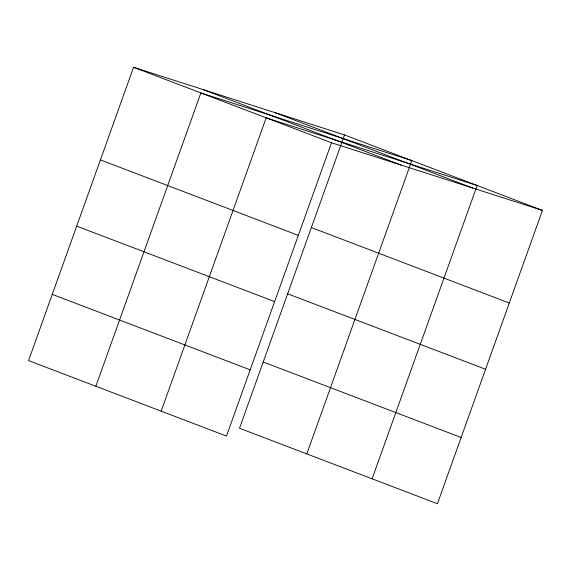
<?xml version="1.0" encoding="UTF-8"?>
<svg xmlns="http://www.w3.org/2000/svg" width="571" height="571" viewBox="0 0 571 571"><rect width="100%" height="100%" fill="white"/><g stroke="black" fill="none" stroke-linecap="round" stroke-linejoin="round"><path stroke-width="0.86" d="M344.52 134.927L133.571 67.278L28.55 360.601L226.48 436.073L331.501 142.75L542.45 210.399L437.429 503.722L239.499 428.25L344.52 134.927L542.45 210.399M95.849 386.26L200.871 92.937L411.812 160.594L306.791 453.909M161.165 411.163L266.186 117.847L477.135 185.496L372.106 478.812M274.908 112.608L472.838 188.073M203.183 89.604L401.113 165.076M133.571 67.278L331.501 142.75M311.352 227.551L509.289 303.023M100.41 159.901L298.34 235.373M287.641 293.78L485.571 369.251M76.7 226.13L274.63 301.602M263.21 362.021L461.14 437.486M52.261 294.372L250.198 369.837"/></g></svg>
